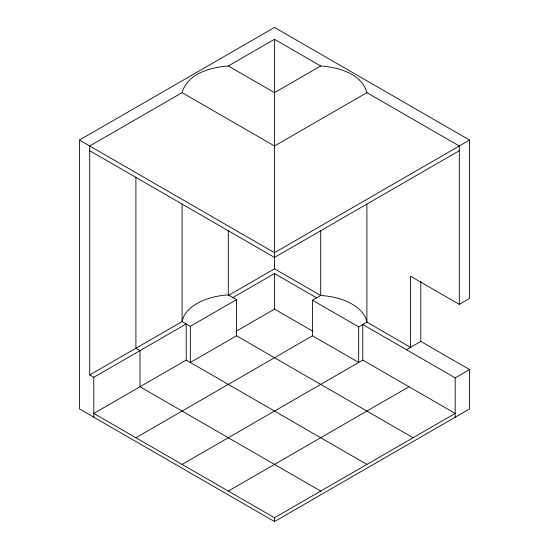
<?xml version="1.0" encoding="UTF-8"?>
<svg xmlns="http://www.w3.org/2000/svg" width="549" height="549" viewBox="0 0 549 549"><rect width="100%" height="100%" fill="white"/><g stroke="black" fill="none" stroke-linecap="round" stroke-linejoin="round"><path stroke-width="0.82" d="M366.897 464.413L186.207 360.089L186.207 323.951L93.81 377.3L89.707 374.926L89.707 145.993L182.103 92.651C187.538 73.346 210.638 67.355 228.302 65.976L274.5 39.302L320.698 65.976C338.362 67.355 361.462 73.346 366.897 92.651L459.293 145.993L459.293 304.372L469.56 298.443L469.56 140.07L274.5 27.45L79.44 140.07L79.44 408.93L274.5 521.55L469.56 408.93L469.56 369.573L420.795 341.423L406.425 349.72M320.698 65.976L274.5 92.651L228.302 65.976M366.897 92.651L274.5 145.993L182.103 92.651M469.56 140.07L274.5 252.684L79.44 140.07M459.293 150.735L274.5 257.426L89.707 150.735M89.707 374.926L182.103 321.584A51.743 29.872 0 0 1 228.302 294.909L236.516 299.651L236.516 335.789L413.095 437.738M459.293 304.372L410.528 276.222L410.528 347.345L366.897 322.153A51.743 29.872 0 0 0 320.698 295.486L274.5 268.811L228.302 295.486L228.302 230.731M232.405 297.853L274.5 273.553L316.595 297.853M182.103 204.352L182.103 321.584L190.318 326.326L236.516 299.651M186.207 360.089L93.81 413.438L274.5 517.755L455.19 413.438L362.793 360.089L182.103 464.413M236.097 331.287L274.5 309.114L312.903 331.287M236.516 335.789L190.318 362.464L190.318 326.326M135.905 437.738L312.484 335.789L312.484 300.228L320.698 295.486L320.698 230.532M312.484 300.228L358.682 326.895L366.897 322.153L366.897 204.221M228.302 491.081L408.991 386.764M362.793 360.089L362.793 324.528L455.19 377.87L469.56 369.573M312.484 335.789L358.682 362.464L358.682 326.895M320.698 491.081L140.009 386.764L140.009 350.626L135.905 348.251L135.905 177.114M455.19 377.87L455.19 417.233M420.795 281.431L420.795 341.423M274.5 39.302L274.5 268.811M274.5 273.553L274.5 309.114M274.5 517.755L274.5 521.55M93.81 377.3L93.81 417.233"/></g></svg>
